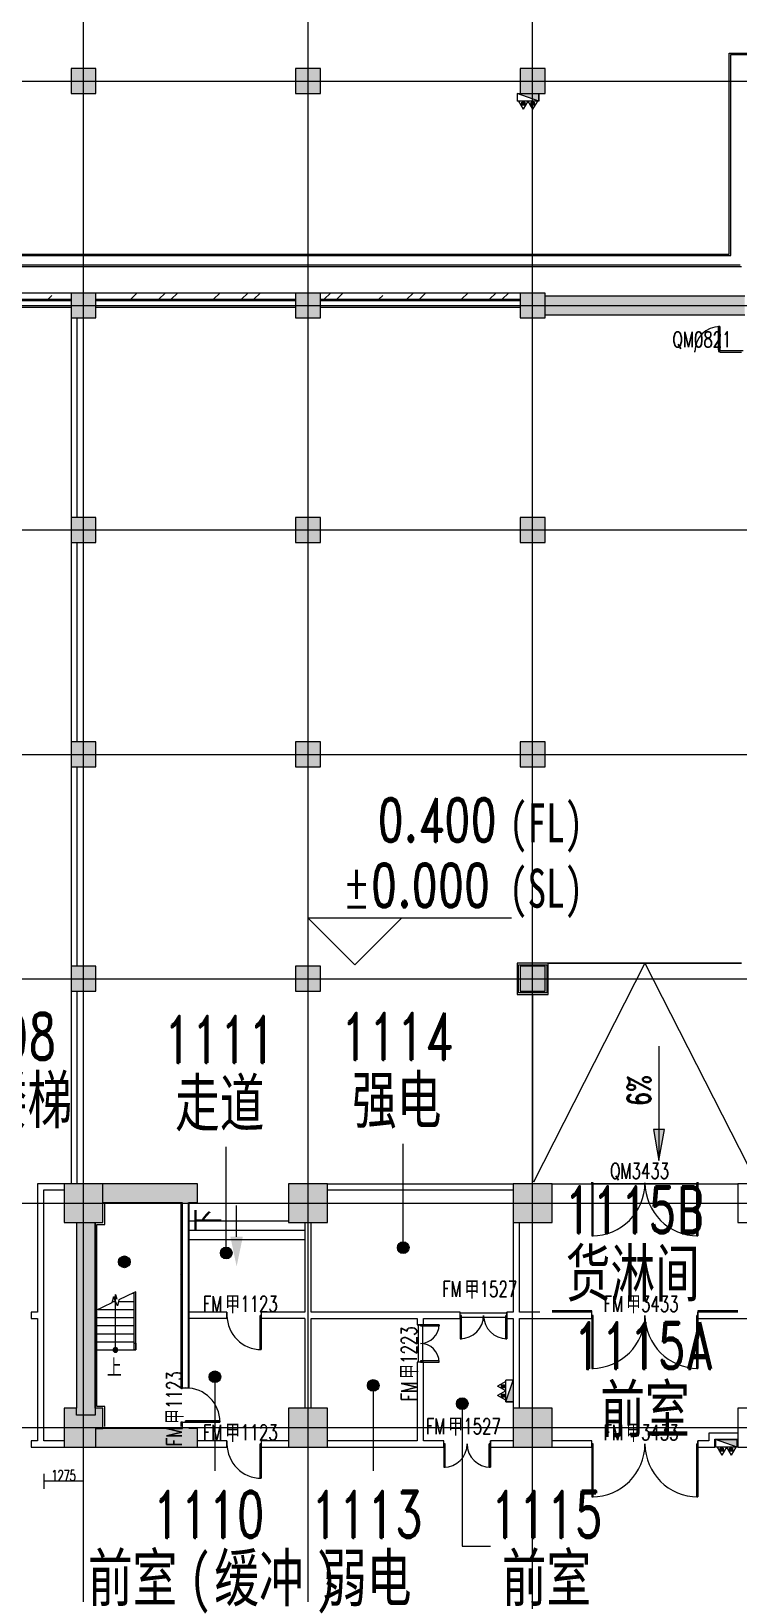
# Model space of a CAD drawing. Header units: millimetres. Extents: x -76632 to 443185, y -33181 to 192400.
# Drawn here: x 178325 to 200975, y 37900 to 88000 of the extents above; entities that cross this region are included whole.
import ezdxf

# ---------------------------------------------------------------- set-up
doc = ezdxf.new("R2010")
doc.units = ezdxf.units.MM
doc.linetypes.add('架空线', pattern=[3.97, 2.38, -1.59])
doc.linetypes.add('轴网线', pattern=[22.04, 18.38, -1.83, 0, -1.83])
doc.layers.get('0').update_dxf_attribs({"color": 8})
doc.layers.get('Defpoints').update_dxf_attribs({"color": 8})
for name, color, linetype, lineweight in [('A-ANNO-DIMS', 8, 'Continuous', 9), ('A-ANNO-NOTE', 8, 'Continuous', 5), ('A-AREA-IDEN', 8, 'Continuous', 9), ('A-DETL-GENF', 8, 'Continuous', 18), ('A-DOOR', 8, 'Continuous', 5), ('A-DOOR-IDEN', 8, 'Continuous', 9), ('A-DOOR-OPNG', 8, 'Continuous', 5), ('A-FLOR-HRAL', 8, 'Continuous', 5), ('A-WALL', 8, 'Continuous', 5), ('A-WALL-PATT', 8, 'Continuous', 9), ('G-ANNO-DIMS', 8, 'Continuous', 9), ('M-EQPM', 8, 'Continuous', 5), ('Q-SPCQ', 8, 'Continuous', 5), ('S-BEAM', 8, 'Continuous', 5), ('S-COLS', 8, 'Continuous', 5), ('S-GRID', 8, 'Continuous', 9), ('S-STRS', 8, 'Continuous', 5), ('S-STRS-MBND', 8, 'Continuous', 5)]:
    doc.layers.add(name, color=color, linetype=linetype, lineweight=lineweight)
doc.styles.add('RomanD', font='romand__.ttf', dxfattribs={"width": 0.7, "height": 1500})
doc.styles.add('RomanD_1', font='romand__.ttf', dxfattribs={"width": 0.7, "height": 500})
doc.styles.add('RomanD_3', font='romand__.ttf', dxfattribs={"width": 0.7, "height": 1400})
doc.styles.add('RomanD_6', font='romand__.ttf', dxfattribs={"width": 0.65, "height": 350})
doc.styles.add('RomanD_9', font='romand__.ttf', dxfattribs={"width": 0.7, "height": 750})
doc.styles.add('仿宋', font='simfang.ttf', dxfattribs={"width": 0.7, "height": 500})
doc.styles.add('仿宋_2', font='simfang.ttf', dxfattribs={"width": 0.7, "height": 1500})
doc.styles.add('仿宋_6', font='simfang.ttf', dxfattribs={"width": 0.7, "height": 1250})
doc.styles.add('宋体_3', font='SimSun.ttf', dxfattribs={"width": 0.7, "height": 750})
doc.styles.add('微软雅黑', font='Microsoft YaHei.ttf', dxfattribs={"width": 0.7, "height": 500})
doc.dimstyles.new('0_5', dxfattribs={"dimscale": 304.8, "dimtxt": 351.251157, "dimasz": 0, "dimexe": 0.82021, "dimexo": 0.0625, "dimgap": 0, "dimtad": 1, "dimdec": 0, "dimzin": 0, "dimdsep": 46, "dimtxsty": 'RomanD_6', "dimblk1": 'NONE', "dimblk2": 'NONE', "dimsah": 1, "dimcen": 0.09, "dimazin": 0, "dimtfac": 1, "dimtdec": 4, "dimtix": 1, "dimtmove": 0, "dimatfit": 3, "dimfxl": 0.82021, "dimfxlon": 1, "dimtvp": 1, "dimtolj": 1, "dimtzin": 0, "dimlwd": 18, "dimlwe": 18, "dimarcsym": 2})
pattern_1 = [(45, (-4e-09, 0), (-1060.66, 1060.66), []), (135, (-4e-09, 0), (-1060.66, -1060.66), [])]

# ---------------------------------------------------------------- blocks, each defined once
blk = doc.blocks.new('X-ST-F3-01-C-001_HLP2_rvt-1-LAY-1F-1_500-A')
at = {"layer": 'S-COLS', "true_color": 0x808080}
for points in [[(180400, 86000), (180400, 86800), (179600, 86800), (179600, 86000), (179800, 86000)], [(187600, 86000), (187600, 86800), (186800, 86800), (186800, 86000)], [(194800, 86000), (194800, 86800), (194000, 86800), (194000, 86000), (194400, 86000)], [(179800, 78800), (180400, 78800), (180400, 79600), (179600, 79600), (179604, 78800), (179799, 78800)], [(187600, 78800), (187600, 79600), (186800, 79600), (186800, 78800)], [(194000, 78800), (194800, 78800), (194800, 79600), (194000, 79595), (194000, 78900)], [(179800, 71600), (180400, 71600), (180400, 72400), (179600, 72400), (179600, 71600), (179793, 71600)], [(187600, 71600), (187600, 72400), (186800, 72400), (186800, 71600)], [(194000, 71600), (194800, 71600), (194800, 72400), (194000, 72400), (194000, 72061)], [(179800, 64400), (180400, 64400), (180400, 65200), (179600, 65200), (179600, 64400), (179787, 64400)], [(187600, 64400), (187600, 65200), (186800, 65200), (186800, 64400)], [(194400, 64400), (194800, 64400), (194800, 65200), (194000, 65200), (194000, 64400)], [(179780, 57200), (180400, 57200), (180400, 58000), (179600, 58000), (179600, 57200), (179737, 57200)], [(187100, 57200), (187600, 57200), (187600, 58000), (186800, 58000), (186800, 57200)], [(194800, 57200), (194800, 58000), (194000, 58000), (194000, 57200), (194400, 57200)], [(179775, 49775), (180625, 49775), (180625, 51025), (179375, 51025), (179375, 49775)], [(186575, 49775), (187825, 49775), (187825, 51025), (186575, 51025), (186575, 49825)], [(195025, 49775), (195025, 51025), (193775, 51025), (193775, 49775)], [(180400, 42575), (180400, 43175), (180625, 43175), (180625, 43825), (180375, 43825), (180375, 43600), (179775, 43600), (179775, 43825), (179375, 43825), (179375, 42575), (180375, 42575)], [(187825, 42575), (187825, 43825), (186575, 43825), (186575, 42575)], [(195025, 42575), (195025, 43825), (193775, 43825), (193775, 42575)]]:
    blk.add_hatch(color=8, dxfattribs=at).paths.add_polyline_path(points, flags=0)
at = {"layer": 'S-COLS', "color": 7, "lineweight": 9}
for p, q in [((180400, 86800), (179600, 86800)), ((179600, 86800), (179600, 86000)), ((180400, 86000), (180400, 86800)), ((187600, 86800), (186800, 86800)), ((186800, 86800), (186800, 86000)), ((187600, 86000), (187600, 86800)), ((194800, 86800), (194000, 86800)), ((194000, 86800), (194000, 86000)), ((194800, 86000), (194800, 86800)), ((179600, 86000), (180400, 86000)), ((186800, 86000), (187600, 86000)), ((194000, 86000), (194800, 86000)), ((180400, 79600), (179600, 79600)), ((179600, 79600), (179600, 78800)), ((180400, 78800), (180400, 79600)), ((187600, 79600), (186800, 79600)), ((186800, 79600), (186800, 78800)), ((187600, 78800), (187600, 79600)), ((194800, 79600), (194000, 79600)), ((194000, 79600), (194000, 78800)), ((194800, 78800), (194800, 79600)), ((179600, 78800), (180400, 78800)), ((186800, 78800), (187600, 78800)), ((194000, 78800), (194800, 78800)), ((180400, 72400), (179600, 72400)), ((179600, 72400), (179600, 71600)), ((180400, 71600), (180400, 72400)), ((187600, 72400), (186800, 72400)), ((186800, 72400), (186800, 71600)), ((187600, 71600), (187600, 72400)), ((194800, 72400), (194000, 72400)), ((194000, 72400), (194000, 71600)), ((194800, 71600), (194800, 72400)), ((179600, 71600), (180400, 71600)), ((186800, 71600), (187600, 71600)), ((194000, 71600), (194800, 71600)), ((180400, 65200), (179600, 65200)), ((179600, 65200), (179600, 64400)), ((180400, 64400), (180400, 65200)), ((187600, 65200), (186800, 65200)), ((186800, 65200), (186800, 64400)), ((187600, 64400), (187600, 65200)), ((194800, 65200), (194000, 65200)), ((194000, 65200), (194000, 64400)), ((194800, 64400), (194800, 65200)), ((179600, 64400), (180400, 64400)), ((186800, 64400), (187600, 64400)), ((194000, 64400), (194800, 64400)), ((180400, 58000), (179600, 58000)), ((179600, 58000), (179600, 57200)), ((180400, 57200), (180400, 58000)), ((187600, 58000), (186800, 58000)), ((186800, 58000), (186800, 57200)), ((187600, 57200), (187600, 58000)), ((194800, 58000), (194000, 58000)), ((194000, 58000), (194000, 57200)), ((194800, 57200), (194800, 58000)), ((179600, 57200), (180400, 57200)), ((186800, 57200), (187600, 57200)), ((194000, 57200), (194800, 57200)), ((180625, 51025), (179375, 51025)), ((179375, 51025), (179375, 49775)), ((180625, 49775), (180625, 51025)), ((187825, 51025), (186575, 51025)), ((186575, 51025), (186575, 49775)), ((187825, 49775), (187825, 51025)), ((195025, 51025), (193775, 51025)), ((193775, 51025), (193775, 49775)), ((195025, 49775), (195025, 51025)), ((201600, 51025), (200975, 51025)), ((200975, 51025), (200975, 49775)), ((179375, 49775), (180625, 49775)), ((186575, 49775), (187825, 49775)), ((193775, 49775), (195025, 49775)), ((200975, 49775), (202225, 49775)), ((179775, 43825), (179375, 43825)), ((179375, 43825), (179375, 42575)), ((179775, 43600), (179775, 43825)), ((180375, 43600), (179775, 43600)), ((180625, 43825), (180375, 43825)), ((180375, 43825), (180375, 43600)), ((180625, 43175), (180625, 43825)), ((187825, 43825), (186575, 43825)), ((186575, 43825), (186575, 42575)), ((187825, 42575), (187825, 43825)), ((195025, 43825), (193775, 43825)), ((193775, 43825), (193775, 42575)), ((195025, 42575), (195025, 43825)), ((202225, 43825), (200975, 43825)), ((200975, 43825), (200975, 42575)), ((180400, 42575), (180400, 43175)), ((180400, 43175), (180625, 43175)), ((179375, 42575), (180400, 42575)), ((186575, 42575), (187825, 42575)), ((193775, 42575), (195025, 42575)), ((200975, 42575), (202225, 42575))]:
    blk.add_line(p, q, dxfattribs=at)
blk = doc.blocks.new('顶部扶栏类型 - 顶部扶栏_内部_-1134615-LAY-1F-1_500-A')
at = {"layer": 'A-FLOR-HRAL', "lineweight": 15}
for p, q in [((181625, 45910), (181675, 45910)), ((181625, 45690), (181625, 45910)), ((181675, 45690), (181625, 45690)), ((181675, 45910), (181675, 45690))]:
    blk.add_line(p, q, dxfattribs=at)
blk = doc.blocks.new('顶部扶栏类型 - 顶部扶栏_内部_-V19-LAY-1F-1_500-A')
at = {"layer": 'A-FLOR-HRAL', "lineweight": 15}
for p, q in [((181675, 47553), (181625, 47530)), ((181625, 45690), (181625, 47530)), ((181675, 45690), (181675, 47553)), ((181625, 45690), (181675, 45690))]:
    blk.add_line(p, q, dxfattribs=at)
blk = doc.blocks.new('上楼梯路径-C - 顺砌剖面-1860970-LAY-1F-1_500-A')
at = {"layer": 'A-DETL-GENF', "true_color": 0x808080}
blk.add_hatch(color=8, dxfattribs=at).paths.add_polyline_path([(19, -72), (53, -53), (72, -19), (72, 10), (65, 38), (53, 53), (19, 72), (-19, 72), (-38, 65), (-65, 38), (-75, 0), (-65, -38), (-53, -53), (-19, -72), (0, -72)], flags=0)
at = {"layer": 'A-DETL-GENF'}
for p, q in [((0, 1780), (-39, 1635)), ((0, 75), (0, 1780)), ((0, 1780), (39, 1635)), ((0, 0), (0, 75))]:
    blk.add_line(p, q, dxfattribs=at)
for start, end in [(90, 270), (270, 90)]:
    blk.add_arc((0, 0), 75, start, end, dxfattribs=at)
blk = doc.blocks.new('AR-F3-00-STA-001_HLP2_rvt-1-LAY-1F-1_500-A')
at = {"layer": 'S-STRS', "linetype": '架空线', "lineweight": 15}
for p, q in [((180925, 47250), (181025, 47250)), ((181125, 47250), (181625, 47250)), ((181583, 47510), (181625, 47510)), ((180431, 46730), (181625, 46730)), ((180467, 46990), (181625, 46990)), ((180431, 46470), (181625, 46470)), ((180431, 46210), (181625, 46210)), ((180431, 45950), (181625, 45950)), ((180431, 45690), (180950, 45690)), ((180960, 45690), (181100, 45690)), ((181100, 45690), (181625, 45690))]:
    blk.add_line(p, q, dxfattribs=at)
at = {"layer": 'S-STRS', "lineweight": 15}
for p, q in [((180925, 47250), (181025, 47250)), ((181125, 47250), (181625, 47250)), ((181583, 47510), (181625, 47510)), ((180431, 46730), (181625, 46730)), ((180467, 46990), (181625, 46990)), ((180431, 46470), (181625, 46470)), ((180431, 46210), (181625, 46210)), ((180431, 45950), (181625, 45950)), ((180431, 45690), (180950, 45690)), ((180960, 45690), (181100, 45690)), ((181100, 45690), (181625, 45690))]:
    blk.add_line(p, q, dxfattribs=at)
at = {"layer": 'S-STRS-MBND', "lineweight": 15}
for p, q in [((180912, 47197), (180375, 46947)), ((180959, 47392), (180912, 47197)), ((181091, 47108), (180959, 47392)), ((181138, 47303), (181091, 47108)), ((181625, 47530), (181138, 47303))]:
    blk.add_line(p, q, dxfattribs=at)
at = {"lineweight": 15}
blk.add_blockref('上楼梯路径-C - 顺砌剖面-1860970-LAY-1F-1_500-A', (181025, 45690), dxfattribs=at)
at = {"color": 2, "lineweight": 15, "true_color": 0xffff00}
for name in ['顶部扶栏类型 - 顶部扶栏_内部_-V19-LAY-1F-1_500-A', '顶部扶栏类型 - 顶部扶栏_内部_-1134615-LAY-1F-1_500-A']:
    blk.add_blockref(name, (0, 0), dxfattribs=at)
at = {"layer": 'A-ANNO-NOTE', "color": 7, "lineweight": 15, "insert": (180748, 45386), "char_height": 500, "width": 673.42, "attachment_point": 1, "style": '仿宋'}
blk.add_mtext('\\f仿宋|b0|i0|c134|p49|;\\W.7;上', dxfattribs=at)
blk = doc.blocks.new('单扇平开防火门_带观察窗 - FM甲1123-4703329-LAY-1F-1_500-A')
at = {"layer": 'A-DOOR'}
for p, q in [((510, -1100), (510, 0)), ((550, 0), (510, 0)), ((510, 0), (510, -700)), ((550, -700), (550, 0)), ((510, 0), (550, 0)), ((550, 0), (550, -1100)), ((510, -700), (510, -900)), ((510, -900), (510, -1100)), ((550, -900), (550, -700)), ((550, -1100), (550, -900)), ((550, -1100), (510, -1100)), ((510, -1100), (550, -1100))]:
    blk.add_line(p, q, dxfattribs=at)
blk.add_arc((550, 0), 1100, 180, 270, dxfattribs=at)
at = {"layer": 'A-DOOR-OPNG'}
for p, q in [((-550, 100), (-550, -100)), ((550, 99), (550, -100))]:
    blk.add_line(p, q, dxfattribs=at)
blk = doc.blocks.new('单扇平开防火门_带观察窗 - FM甲1123-4703327-LAY-1F-1_500-A')
at = {"layer": 'A-DOOR'}
for p, q in [((550, 1100), (510, 1100)), ((510, 1100), (510, 0)), ((510, 1100), (550, 1100)), ((510, 900), (510, 1100)), ((550, 0), (550, 1100)), ((550, 1100), (550, 900)), ((510, 700), (510, 900)), ((510, 0), (510, 700)), ((550, 900), (550, 700)), ((550, 700), (550, 0)), ((510, 0), (550, 0)), ((550, 0), (510, 0))]:
    blk.add_line(p, q, dxfattribs=at)
blk.add_arc((550, 0), 1100, 90, 180, dxfattribs=at)
at = {"layer": 'A-DOOR-OPNG'}
for p, q in [((-550, -100), (-550, 100)), ((550, -99), (550, 100))]:
    blk.add_line(p, q, dxfattribs=at)
blk = doc.blocks.new('双扇平开防火门_带观察窗 - FM甲1527-4643437-LAY-1F-1_500-A')
at = {"layer": 'A-DOOR'}
for p, q in [((-750, 0), (-750, 750)), ((-750, 750), (-710, 750)), ((-750, 750), (-750, 550)), ((-710, 750), (-750, 750)), ((-750, 550), (-750, 350)), ((-710, 750), (-710, 0)), ((-710, 550), (-710, 750)), ((-710, 350), (-710, 550)), ((750, 750), (710, 750)), ((710, 750), (710, 0)), ((750, 750), (710, 750)), ((710, 750), (710, 550)), ((710, 550), (710, 350)), ((750, 0), (750, 750)), ((750, 550), (750, 750)), ((750, 350), (750, 550)), ((-750, 350), (-750, 0)), ((-710, 0), (-750, 0)), ((-750, 0), (-710, 0)), ((-710, 0), (-710, 350)), ((710, 350), (710, 0)), ((710, 0), (750, 0)), ((710, 0), (750, 0)), ((750, 0), (750, 350))]:
    blk.add_line(p, q, dxfattribs=at)
for centre, start, end in [((-750, 0), 0, 90), ((750, 0), 90, 180)]:
    blk.add_arc(centre, 750, start, end, dxfattribs=at)
at = {"layer": 'A-DOOR-OPNG'}
for p, q in [((-750, 100), (-750, -100)), ((-750, 70), (750, 70)), ((750, 100), (750, -100)), ((-750, -70), (750, -70))]:
    blk.add_line(p, q, dxfattribs=at)
blk = doc.blocks.new('双扇平开防火门_带观察窗 - FM甲1223-4642656-LAY-1F-1_500-A')
at = {"layer": 'A-DOOR'}
for p, q in [((-600, 0), (-600, 600)), ((-600, 600), (-560, 600)), ((-600, 600), (-600, 400)), ((-560, 600), (-600, 600)), ((-560, 600), (-560, 0)), ((-560, 400), (-560, 600)), ((600, 600), (560, 600)), ((560, 600), (560, 0)), ((600, 600), (560, 600)), ((560, 600), (560, 400)), ((600, 0), (600, 600)), ((600, 400), (600, 600)), ((-600, 400), (-600, 200)), ((-600, 200), (-600, 0)), ((-560, 0), (-600, 0)), ((-600, 0), (-560, 0)), ((-560, 200), (-560, 400)), ((-560, 0), (-560, 200)), ((560, 400), (560, 200)), ((560, 200), (560, 0)), ((560, 0), (600, 0)), ((560, 0), (600, 0)), ((600, 200), (600, 400)), ((600, 0), (600, 200))]:
    blk.add_line(p, q, dxfattribs=at)
for centre, start, end in [((-600, 0), 0, 90), ((600, 0), 90, 180)]:
    blk.add_arc(centre, 600, start, end, dxfattribs=at)
at = {"layer": 'A-DOOR-OPNG'}
for p, q in [((-600, 100), (-600, -100)), ((-600, 70), (600, 70)), ((600, 100), (600, -100)), ((-600, -70), (600, -70))]:
    blk.add_line(p, q, dxfattribs=at)
blk = doc.blocks.new('双扇平开防火门_带观察窗 - FM甲3433-4643147-LAY-1F-1_500-A')
at = {"layer": 'A-DOOR'}
for p, q in [((-1700, 0), (-1700, 1700)), ((-1700, 1700), (-1660, 1700)), ((-1700, 1700), (-1700, 1500)), ((-1660, 1700), (-1700, 1700)), ((-1660, 1700), (-1660, 0)), ((-1660, 1500), (-1660, 1700)), ((1700, 1700), (1660, 1700)), ((1660, 1700), (1660, 0)), ((1700, 1700), (1660, 1700)), ((1660, 1700), (1660, 1500)), ((1700, 0), (1700, 1700)), ((1700, 1500), (1700, 1700)), ((-1700, 1500), (-1700, 1300)), ((-1700, 1300), (-1700, 0)), ((-1660, 1300), (-1660, 1500)), ((-1660, 0), (-1660, 1300)), ((1660, 1500), (1660, 1300)), ((1660, 1300), (1660, 0)), ((1700, 1300), (1700, 1500)), ((1700, 0), (1700, 1300)), ((-1660, 0), (-1700, 0)), ((-1700, 0), (-1660, 0)), ((1660, 0), (1700, 0)), ((1660, 0), (1700, 0))]:
    blk.add_line(p, q, dxfattribs=at)
for centre, start, end in [((-1700, 0), 0, 90), ((1700, 0), 90, 180)]:
    blk.add_arc(centre, 1700, start, end, dxfattribs=at)
at = {"layer": 'A-DOOR-OPNG'}
for p, q in [((-1700, 100), (-1700, -100)), ((1700, 100), (1700, -100))]:
    blk.add_line(p, q, dxfattribs=at)
blk = doc.blocks.new('室内坡道 - 坡道-房间内坡道-4548370-LAY-1F-1_500-A')
at = {"layer": 'Q-SPCQ'}
for p, q in [((-3600, 7025), (-3600, 1000)), ((-3600, 1000), (-3600, 7025)), ((0, 0), (-3575, 7025)), ((1660, 7075), (-1661, 7075)), ((-1661, 7075), (1660, 7075)), ((0, 0), (3575, 7025)), ((3600, 1000), (3600, 7025)), ((3600, 7025), (3600, 1000)), ((-3600, 950), (-3600, 900)), ((-3600, 900), (-3600, 950)), ((3600, 900), (3600, 950)), ((3600, 950), (3600, 900)), ((-3600, 100), (-3600, 50)), ((-3600, 50), (-3600, 100)), ((3100, 0), (-3100, 0)), ((3600, 50), (3600, 100)), ((3600, 100), (3600, 50)), ((-3100, 0), (3100, 0))]:
    blk.add_line(p, q, dxfattribs=at)
blk = doc.blocks.new('双扇平开防火门_带观察窗 - QM3433-4644801-LAY-1F-1_500-A')
at = {"layer": 'A-DOOR'}
for p, q in [((-1700, 0), (-1700, 1700)), ((-1700, 1700), (-1660, 1700)), ((-1700, 1700), (-1700, 1500)), ((-1660, 1700), (-1700, 1700)), ((-1660, 1700), (-1660, 0)), ((-1660, 1500), (-1660, 1700)), ((1700, 1700), (1660, 1700)), ((1660, 1700), (1660, 0)), ((1700, 1700), (1660, 1700)), ((1660, 1700), (1660, 1500)), ((1700, 0), (1700, 1700)), ((1700, 1500), (1700, 1700)), ((-1700, 1500), (-1700, 1300)), ((-1700, 1300), (-1700, 0)), ((-1660, 1300), (-1660, 1500)), ((-1660, 0), (-1660, 1300)), ((1660, 1500), (1660, 1300)), ((1660, 1300), (1660, 0)), ((1700, 1300), (1700, 1500)), ((1700, 0), (1700, 1300)), ((-1660, 0), (-1700, 0)), ((-1700, 0), (-1660, 0)), ((1660, 0), (1700, 0)), ((1660, 0), (1700, 0))]:
    blk.add_line(p, q, dxfattribs=at)
for centre, start, end in [((-1700, 0), 0, 90), ((1700, 0), 90, 180)]:
    blk.add_arc(centre, 1700, start, end, dxfattribs=at)
at = {"layer": 'A-DOOR-OPNG'}
for p, q in [((-1700, 25), (-1700, -25)), ((1700, 25), (1700, -25))]:
    blk.add_line(p, q, dxfattribs=at)
blk = doc.blocks.new('单扇平开防火门_带观察窗 - QM0821-4703572-LAY-1F-1_500-A')
at = {"layer": 'A-DOOR'}
for p, q in [((400, 800), (360, 800)), ((360, 800), (360, 0)), ((360, 800), (400, 800)), ((360, 600), (360, 800)), ((360, 400), (360, 600)), ((400, 0), (400, 800)), ((400, 800), (400, 600)), ((400, 600), (400, 400)), ((360, 50), (360, 400)), ((360, 0), (400, 0)), ((400, 400), (400, 50))]:
    blk.add_line(p, q, dxfattribs=at)
blk.add_arc((400, 0), 800, 90, 180, dxfattribs=at)
at = {"layer": 'A-DOOR-OPNG'}
for p, q in [((-400, -25), (-400, 25)), ((400, -24), (400, 25))]:
    blk.add_line(p, q, dxfattribs=at)
blk = doc.blocks.new('室内消火栓箱_带灭火器__左右式_ - SG24D65-P-V96-LAY-1F-1_500-A')
at = {"layer": 'A-DETL-GENF', "lineweight": 5}
blk.add_hatch(color=256, dxfattribs=at).paths.add_polyline_path([(-350, 240), (-350, 0), (350, 0), (65, 98)], flags=0)
h = blk.add_hatch(color=256, dxfattribs=at)
h.paths.add_polyline_path([(-195, 370), (-195, 280), (-105, 280), (-105, 370)], flags=0)
h.paths.add_polyline_path([(105, 370), (105, 280), (195, 280), (195, 370)], flags=0)
for p, q in [((-350, 240), (350, 240)), ((-350, 240), (350, 0)), ((-350, 240), (-350, 0)), ((-350, 240), (350, 0)), ((-350, 0), (-350, 240)), ((-300, 240), (-150, 500)), ((-195, 370), (-105, 370)), ((-195, 280), (-195, 370)), ((-105, 280), (-195, 280)), ((0, 240), (-150, 500)), ((-105, 370), (-105, 280)), ((0, 240), (150, 500)), ((105, 280), (105, 370)), ((105, 370), (195, 370)), ((195, 280), (105, 280)), ((300, 240), (150, 500)), ((195, 370), (195, 280)), ((350, 0), (250, 0)), ((350, 0), (250, 0))]:
    blk.add_line(p, q, dxfattribs=at)
at = {"layer": 'M-EQPM'}
blk.add_line((350, 0), (350, 240), dxfattribs=at)
blk = doc.blocks.new('室内消火栓箱_带灭火器__左右式_ - SG24D65-P-4299218-LAY-1F-1_500-A')
at = {"layer": 'A-DETL-GENF', "lineweight": 5}
blk.add_hatch(color=256, dxfattribs=at).paths.add_polyline_path([(-350, 240), (-350, 0), (350, 0), (-283, 217)], flags=0)
h = blk.add_hatch(color=256, dxfattribs=at)
h.paths.add_polyline_path([(-195, 370), (-195, 280), (-105, 280), (-105, 370), (-130, 370)], flags=0)
h.paths.add_polyline_path([(150, 370), (105, 370), (105, 280), (195, 280), (195, 370)], flags=0)
for p, q in [((-350, 240), (350, 240)), ((-350, 240), (350, 0)), ((-350, 240), (-350, 0)), ((-350, 240), (350, 0)), ((-350, 0), (-350, 240)), ((-300, 240), (-150, 500)), ((-195, 370), (-105, 370)), ((-195, 280), (-195, 370)), ((-105, 280), (-195, 280)), ((0, 240), (-150, 500)), ((-105, 370), (-105, 280)), ((0, 240), (150, 500)), ((105, 280), (105, 370)), ((105, 370), (195, 370)), ((195, 280), (105, 280)), ((300, 240), (150, 500)), ((195, 370), (195, 280)), ((350, 0), (-350, 0)), ((350, 0), (-350, 0))]:
    blk.add_line(p, q, dxfattribs=at)
at = {"layer": 'M-EQPM'}
blk.add_line((350, 0), (350, 240), dxfattribs=at)
blk = doc.blocks.new('双扇平开防火门_带观察窗 - FM甲1527-4643187-LAY-1F-1_500-A')
at = {"layer": 'A-DOOR'}
for p, q in [((-750, 0), (-750, 750)), ((-750, 750), (-710, 750)), ((-750, 750), (-750, 550)), ((-710, 750), (-750, 750)), ((-750, 550), (-750, 350)), ((-710, 750), (-710, 0)), ((-710, 550), (-710, 750)), ((-710, 350), (-710, 550)), ((750, 750), (710, 750)), ((710, 750), (710, 0)), ((750, 750), (710, 750)), ((710, 750), (710, 550)), ((710, 550), (710, 350)), ((750, 0), (750, 750)), ((750, 550), (750, 750)), ((750, 350), (750, 550)), ((-750, 350), (-750, 0)), ((-710, 0), (-750, 0)), ((-750, 0), (-710, 0)), ((-710, 0), (-710, 350)), ((710, 350), (710, 0)), ((710, 0), (750, 0)), ((710, 0), (750, 0)), ((750, 0), (750, 350))]:
    blk.add_line(p, q, dxfattribs=at)
for centre, start, end in [((-750, 0), 0, 90), ((750, 0), 90, 180)]:
    blk.add_arc(centre, 750, start, end, dxfattribs=at)
at = {"layer": 'A-DOOR-OPNG'}
for p, q in [((-750, 100), (-750, -100)), ((750, 100), (750, -100))]:
    blk.add_line(p, q, dxfattribs=at)
blk = doc.blocks.new('楼梯 1 - 楼梯 1-4550263-LAY-1F-1_500-A')
at = {"layer": 'S-STRS'}
for p, q in [((183375, 49825), (183375, 50425)), ((183375, 49525), (183375, 49825)), ((186575, 49825), (183375, 49825)), ((183375, 49225), (183375, 49525)), ((187100, 49525), (183375, 49525)), ((187100, 49225), (183375, 49225))]:
    blk.add_line(p, q, dxfattribs=at)
blk = doc.blocks.new('高程点-说明仿宋-2 - 高程点-说明仿宋-2-1141479-LAY-1F-1_500-A')
at = {"layer": 'A-ANNO-NOTE', "lineweight": 18}
for p, q in [((10.06, 2.99), (-2.99, 2.99)), ((0, 0), (-2.99, 2.99)), ((0, 0), (2.99, 2.99))]:
    blk.add_line(p, q, dxfattribs=at)
blk = doc.blocks.new('*D1463')
at = {"layer": 'A-ANNO-DIMS', "color": 0, "lineweight": 18, "transparency": 16777216}
for p, q in [((178725, 41718), (178725, 41237)), ((180000, 41256), (180000, 41737)), ((178725, 41487), (180000, 41487))]:
    blk.add_line(p, q, dxfattribs=at)
at = {"layer": 'Defpoints', "color": 0, "transparency": 16777216}
for p in [(178725, 41737), (180000, 41487), (180000, 41237)]:
    blk.add_point(p, dxfattribs=at)
at = {"layer": 'A-ANNO-DIMS', "color": 0, "lineweight": 18, "transparency": 16777216, "insert": (179363, 41662), "char_height": 350, "width": 972.7, "attachment_point": 5, "style": 'RomanD_6'}
blk.add_mtext('\\A1;1275', dxfattribs=at)
blk = doc.blocks.new('_None')
blk = doc.blocks.new('坡度_1_5mm - 实心箭头-4550298-LAY-1F-1_500-A')
at = {"layer": 'A-ANNO-NOTE', "lineweight": 9}
blk.add_hatch(color=256, dxfattribs=at).paths.add_polyline_path([(-1, -0.4), (-2.91, 0), (-1, 0.4)], flags=0)
at = {"layer": 'A-ANNO-NOTE', "lineweight": 18}
blk.add_line((-1, 0), (1, 0), dxfattribs=at)
blk = doc.blocks.new('*D1431')
at = {"layer": 'A-ANNO-DIMS', "color": 0, "lineweight": 18, "transparency": 16777216}
for p, q in [((19261, 131300), (19742, 131300)), ((19492, 130200), (19492, 131300)), ((19261, 130200), (19742, 130200)), ((259200, 4470), (259200, 4951)), ((259200, 4701), (264000, 4701)), ((264000, 4470), (264000, 4951))]:
    blk.add_line(p, q, dxfattribs=at)
at = {"layer": 'Defpoints', "color": 0, "transparency": 16777216}
for p in [(19242, 131300), (19492, 131300), (19242, 130200), (264000, 4701), (259200, 4451), (264000, 4451)]:
    blk.add_point(p, dxfattribs=at)
at = {"layer": 'A-ANNO-DIMS', "color": 0, "lineweight": 18, "transparency": 16777216, "insert": (19317, 130750), "char_height": 350, "width": 972.7, "attachment_point": 5, "rotation": 90, "style": 'RomanD_6'}
blk.add_mtext('\\A1;1100', dxfattribs=at)
at = {"layer": 'A-ANNO-DIMS', "color": 0, "lineweight": 18, "transparency": 16777216, "insert": (261600, 4876), "char_height": 350, "width": 972.7, "attachment_point": 5, "style": 'RomanD_6'}
blk.add_mtext('\\A1;4800', dxfattribs=at)
blk = doc.blocks.new('*D1432')
at = {"layer": 'A-ANNO-DIMS', "color": 0, "lineweight": 18, "transparency": 16777216}
for p, q in [((19261, 133750), (19742, 133750)), ((19492, 131300), (19492, 133750)), ((19261, 131300), (19742, 131300)), ((260638, 2650), (261119, 2650)), ((260869, 1700), (260869, 2650)), ((261100, 1700), (260619, 1700))]:
    blk.add_line(p, q, dxfattribs=at)
at = {"layer": 'Defpoints', "color": 0, "transparency": 16777216}
for p in [(19242, 133750), (19492, 133750), (19242, 131300), (260619, 2650), (260869, 2650), (261119, 1700)]:
    blk.add_point(p, dxfattribs=at)
at = {"layer": 'A-ANNO-DIMS', "color": 0, "lineweight": 18, "transparency": 16777216, "char_height": 350, "attachment_point": 5, "rotation": 90, "style": 'RomanD_6'}
for s, insert, width in [('\\A1;2450', (19317, 132525), 972.7), ('\\A1;950', (260694, 2175), 729.52)]:
    blk.add_mtext(s, dxfattribs=dict(at, insert=insert, width=width))

msp = doc.modelspace()

# ---------------------------------------------------------------- hatches: boundary and pattern name
at = {"layer": 'A-AREA-IDEN', "lineweight": 18, "transparency": 33554687}
h = msp.add_hatch(color=256, dxfattribs=at)
edge = h.paths.add_edge_path(flags=0)
edge.add_arc((190249.2, 48973), 187.5, 0, 360)
h = msp.add_hatch(color=256, dxfattribs=at)
edge = h.paths.add_edge_path(flags=0)
edge.add_arc((181310.5, 48517.9), 187.5, 0, 360)
h = msp.add_hatch(color=256, dxfattribs=at)
edge = h.paths.add_edge_path(flags=0)
edge.add_arc((184575.6, 48801.5), 187.5, 0, 360)
h = msp.add_hatch(color=256, dxfattribs=at)
edge = h.paths.add_edge_path(flags=0)
edge.add_arc((184211.6, 44828.9), 187.5, 0, 360)
h = msp.add_hatch(color=256, dxfattribs=at)
edge = h.paths.add_edge_path(flags=0)
edge.add_arc((189288.5, 44552.4), 187.5, 0, 360)
h = msp.add_hatch(color=256, dxfattribs=at)
edge = h.paths.add_edge_path(flags=0)
edge.add_arc((192141.2, 43968), 187.5, 0, 360)
at = {"layer": 'A-WALL-PATT', "lineweight": 5, "transparency": 33554687}
h = msp.add_hatch(dxfattribs=at)
h.set_pattern_fill('FP_10', color=256, style=0, pattern_type=2)
h.set_pattern_definition([(45, (-4e-09, 0), (-1325.825, 1325.825), []), (45, (-4e-09, 400), (-1325.825, 1325.825), []), (45, (-4e-09, 1300), (-1325.825, 1325.825), [1875, -625])])
h.paths.add_polyline_path([(158800, 79400), (165200, 79400), (165200, 79600), (158800, 79599)], flags=0)
h.paths.add_polyline_path([(166000, 79400), (172400, 79400), (172400, 79600), (166000, 79600), (166000, 79530.1)], flags=0)
h.paths.add_polyline_path([(173200, 79400), (179600, 79400), (179600, 79600), (173200, 79600), (173200, 79461.2)], flags=0)
h.paths.add_polyline_path([(180400, 79400), (186800, 79400), (186800, 79600), (180400, 79600), (180400, 79404.1)], flags=0)
h.paths.add_polyline_path([(194000, 79400), (194000, 79600), (187600, 79600), (187600, 79400), (191565.1, 79400)], flags=0)
for points in [[(197242, 78900), (201200, 78900), (201200, 79500), (194800, 79500), (194800, 78900)], [(183375, 50425), (183650, 50425), (183650, 51025), (180625, 51025), (180625, 50425), (183175, 50425)], [(180339.8, 43600), (180375, 43600), (180375, 49775), (179775, 49775), (179775, 43600), (180211.3, 43600)], [(183650, 42575), (183650, 43175), (180400, 43175), (180400, 42575)]]:
    msp.add_hatch(color=256, dxfattribs=at).paths.add_polyline_path(points, flags=0)
h = msp.add_hatch(dxfattribs=at)
h.set_pattern_fill('FP_11', color=256, style=0, pattern_type=2)
h.set_pattern_definition(pattern_1)
h.paths.add_polyline_path([(183119, 43175), (183175, 43175), (183175, 43375), (183119, 43375), (183119, 43231)], flags=0)
h.paths.add_polyline_path([(183175, 44475), (183175, 50369), (183119, 50369), (183119, 44475)], flags=0)
h = msp.add_hatch(dxfattribs=at)
h.set_pattern_fill('FP_11', color=256, style=0, pattern_type=2)
h.set_pattern_definition(pattern_1)
h.paths.add_polyline_path([(180375, 43825), (180431, 43825), (180431, 49775), (180375, 49775), (180375, 44007.6)], flags=0)
at = {"layer": 'G-ANNO-DIMS', "transparency": 33554687}
msp.add_hatch(color=256, dxfattribs=at).paths.add_polyline_path([(198450, 51764.8), (198626.3, 52764.8), (198273.6, 52764.8)], flags=0)

# ---------------------------------------------------------------- linework, layer by layer
at = {"transparency": 33554687}
msp.add_line((183375, 44475), (183375, 50425), dxfattribs=at)
at = {"layer": 'A-AREA-IDEN', "lineweight": 18, "transparency": 33554687}
for p, q in [((184575.6, 48801.5), (184574.5, 52206)), ((190249.2, 48973), (190249.2, 52306)), ((184211.6, 44828.9), (184205.9, 41815.7)), ((189288.5, 44552.4), (189288.5, 41815.7)), ((192141.2, 43968), (192141.2, 39392.3)), ((192141.2, 39392.3), (193048.6, 39392.3))]:
    msp.add_line(p, q, dxfattribs=at)
for centre in [(190249.2, 48973), (181310.5, 48517.9), (184575.6, 48801.5), (184211.6, 44828.9), (189288.5, 44552.4), (192141.2, 43968)]:
    msp.add_circle(centre, 187.5, dxfattribs=at)
at = {"layer": 'A-WALL', "lineweight": 9, "transparency": 33554687}
for p, q in [((179600, 79600), (173200, 79600)), ((173200, 79400), (179600, 79400)), ((179600, 79350), (173200, 79350)), ((186800, 79600), (180400, 79600)), ((180400, 79400), (186800, 79400)), ((186800, 79350), (180400, 79350)), ((194000, 79600), (187600, 79600)), ((187600, 79400), (194000, 79400)), ((194000, 79350), (187600, 79350)), ((201200, 79500), (194800, 79500)), ((173200, 79150), (179600, 79150)), ((179600, 78800), (179600, 72400)), ((179800, 72400), (179800, 78800)), ((180400, 79150), (186800, 79150)), ((187600, 79150), (194000, 79150)), ((194800, 78900), (201200, 78900)), ((179600, 71600), (179600, 65200)), ((179800, 65200), (179800, 71600)), ((179600, 64400), (179600, 58000)), ((179800, 58000), (179800, 64400)), ((179600, 57200), (179600, 51025)), ((179800, 51025), (179800, 57200)), ((178525, 51025), (178525, 46900)), ((179375, 51025), (178525, 51025)), ((178725, 42775), (178725, 50825)), ((178725, 50825), (179375, 50825)), ((183650, 51025), (180625, 51025)), ((183650, 50425), (183650, 51025)), ((187825, 51025), (193775, 51025)), ((187825, 50825), (193775, 50825)), ((180625, 50425), (183175, 50425)), ((183175, 44475), (183175, 50369)), ((183375, 50425), (183650, 50425)), ((179775, 49775), (179775, 43825)), ((180375, 43825), (180375, 49775)), ((187100, 49775), (187100, 46900)), ((187300, 46900), (187300, 49775)), ((193775, 49775), (193775, 46900)), ((193975, 46900), (193975, 49775)), ((178525, 46900), (178325, 46900)), ((178325, 46900), (178325, 46700)), ((178325, 46700), (178525, 46700)), ((178525, 46700), (178525, 42775)), ((184600, 46900), (183375, 46900)), ((184600, 46700), (183375, 46700)), ((184600, 46700), (184600, 46900)), ((187100, 46900), (185700, 46900)), ((185700, 46900), (185700, 46700)), ((187100, 46700), (185700, 46700)), ((187100, 46700), (187100, 43825)), ((192075, 46900), (187300, 46900)), ((187300, 43825), (187300, 46700)), ((187300, 46700), (190700, 46700)), ((190700, 46700), (190700, 46500)), ((190900, 46500), (190900, 46700)), ((190900, 46700), (192075, 46700)), ((192075, 46700), (192075, 46900)), ((193775, 46900), (193575, 46900)), ((193575, 46900), (193575, 46700)), ((193575, 46700), (193775, 46700)), ((193775, 46700), (193775, 44725)), ((194625, 46900), (193975, 46900)), ((193975, 43825), (193975, 46700)), ((193975, 46700), (196300, 46700)), ((196300, 46900), (195025, 46900)), ((196300, 46700), (196300, 46900)), ((199700, 46900), (199700, 46700)), ((200975, 46900), (199700, 46900)), ((199700, 46700), (201500, 46700)), ((190700, 46500), (190900, 46500)), ((190900, 45300), (190700, 45300)), ((190700, 45300), (190700, 42775)), ((190900, 42775), (190900, 45300)), ((193775, 44025), (193775, 43825)), ((183175, 43175), (180625, 43175)), ((183175, 43175), (183175, 43375)), ((183650, 43175), (183375, 43175)), ((183650, 42575), (183650, 43175)), ((178525, 42775), (178325, 42775)), ((178325, 42775), (178325, 42575)), ((179375, 42775), (178725, 42775)), ((184600, 42775), (183650, 42775)), ((184600, 42575), (184600, 42775)), ((185700, 42775), (185700, 42575)), ((186575, 42775), (185700, 42775)), ((190700, 42775), (187825, 42775)), ((191550, 42775), (190900, 42775)), ((191550, 42575), (191550, 42775)), ((193775, 42775), (193050, 42775)), ((193050, 42775), (193050, 42575)), ((196300, 42775), (195025, 42775)), ((196300, 42575), (196300, 42775)), ((200045, 42775), (199700, 42775)), ((199700, 42775), (199700, 42575)), ((200975, 43025), (200045, 43025)), ((200045, 43025), (200045, 42775)), ((200245, 42825), (200975, 42825)), ((200245, 42775), (200245, 42825)), ((200245, 42575), (200245, 42775)), ((178325, 42575), (179375, 42575)), ((180400, 42575), (184600, 42575)), ((185700, 42575), (186575, 42575)), ((187825, 42575), (191550, 42575)), ((193050, 42575), (193775, 42575)), ((195025, 42575), (196300, 42575)), ((199700, 42575), (200245, 42575))]:
    msp.add_line(p, q, dxfattribs=at)
at = {"layer": 'A-WALL', "transparency": 33554687}
for p, q in [((201150, 77750), (200400, 77750)), ((200400, 77700), (201100, 77700)), ((194900, 58100), (193900, 58100)), ((193900, 58100), (193900, 57100)), ((193950, 58050), (194850, 58050)), ((193950, 57150), (193950, 58050)), ((194850, 58050), (194850, 57150)), ((194900, 57100), (194900, 58100)), ((194850, 57150), (193950, 57150)), ((193900, 57100), (194900, 57100)), ((195025, 51025), (196300, 51025)), ((196300, 51025), (196300, 51075)), ((199700, 51075), (199700, 51025)), ((199700, 51025), (200975, 51025)), ((180681, 49719), (180681, 50369)), ((183119, 50369), (183119, 44475)), ((180375, 49775), (180375, 43825)), ((180431, 43881), (180431, 49719)), ((180431, 49719), (180681, 49719)), ((185700, 46700), (185700, 46650)), ((196300, 46950), (195025, 46950)), ((196300, 46900), (196300, 46950)), ((200975, 46950), (199700, 46950)), ((199700, 46950), (199700, 46900)), ((183119, 44475), (183175, 44475)), ((180681, 43881), (180431, 43881)), ((180681, 43231), (180681, 43881)), ((183175, 43375), (183119, 43375)), ((183119, 43375), (183119, 43231)), ((183119, 43175), (183175, 43175))]:
    msp.add_line(p, q, dxfattribs=at)
at = {"layer": 'G-ANNO-DIMS', "transparency": 33554687}
for p, q in [((198450, 55439.7), (198450, 51764.8)), ((198626.3, 52764.8), (198273.6, 52764.8)), ((198273.6, 52764.8), (198450, 51764.8)), ((198450, 51764.8), (198626.3, 52764.8))]:
    msp.add_line(p, q, dxfattribs=at)
at = {"layer": 'S-BEAM', "transparency": 33554687}
for p, q in [((200699.9, 80850), (200699.9, 87300)), ((200699.9, 87300), (203250, 87300)), ((200749.9, 80800), (200749.9, 87250)), ((200749.9, 87250), (203200, 87250)), ((160750, 80850), (200699.9, 80850)), ((160750, 80800), (200749.9, 80800)), ((160750, 80500), (201049.9, 80500)), ((160750, 80450), (201099.9, 80450))]:
    msp.add_line(p, q, dxfattribs=at)
at = {"layer": 'S-GRID', "linetype": '轴网线', "transparency": 33554687}
for p, q in [((180000, -17706.2), (180000, 174400)), ((187200, -17706.2), (187200, 174400)), ((194400, -17706.2), (194400, 174400)), ((-16000, 86400), (308800, 86400)), ((-16000, 79200), (308800, 79200)), ((-16000, 72000), (308800, 72000)), ((-16000, 64800), (308800, 64800)), ((-16000, 57600), (308800, 57600)), ((-16000, 50400), (308800, 50400)), ((-16000, 43200), (308800, 43200))]:
    msp.add_line(p, q, dxfattribs=at)

# ---------------------------------------------------------------- block references
at = {"lineweight": 5, "transparency": 33554687}
for name in ['X-ST-F3-01-C-001_HLP2_rvt-1-LAY-1F-1_500-A', 'AR-F3-00-STA-001_HLP2_rvt-1-LAY-1F-1_500-A']:
    msp.add_blockref(name, (0, 0), dxfattribs=at)
at = {"layer": 'A-ANNO-NOTE', "lineweight": 18, "transparency": 33554687, "xscale": 500, "yscale": 500, "zscale": 500}
msp.add_blockref('高程点-说明仿宋-2 - 高程点-说明仿宋-2-1141479-LAY-1F-1_500-A', (188696.4, 58046), dxfattribs=at)
at = {"layer": 'A-ANNO-NOTE', "lineweight": 18, "transparency": 33554687, "xscale": 500.0000000000007, "yscale": 500.0000000000007, "zscale": 500.0000000000007, "rotation": 90}
msp.add_blockref('坡度_1_5mm - 实心箭头-4550298-LAY-1F-1_500-A', (184908.8, 49825), dxfattribs=at)
at = {"layer": 'A-DOOR', "transparency": 33554687}
for name, p in [('单扇平开防火门_带观察窗 - QM0821-4703572-LAY-1F-1_500-A', (200000, 77725)), ('单扇平开防火门_带观察窗 - FM甲1123-4703329-LAY-1F-1_500-A', (185150, 46800)), ('单扇平开防火门_带观察窗 - FM甲1123-4703329-LAY-1F-1_500-A', (185150, 42675))]:
    msp.add_blockref(name, p, dxfattribs=at)
for name, p, rotation in [('双扇平开防火门_带观察窗 - QM3433-4644801-LAY-1F-1_500-A', (198000, 51050), 180), ('双扇平开防火门_带观察窗 - FM甲1527-4643437-LAY-1F-1_500-A', (192825, 46800), 180), ('双扇平开防火门_带观察窗 - FM甲3433-4643147-LAY-1F-1_500-A', (198000, 46800), 180), ('双扇平开防火门_带观察窗 - FM甲1223-4642656-LAY-1F-1_500-A', (190800, 45900), 270), ('单扇平开防火门_带观察窗 - FM甲1123-4703327-LAY-1F-1_500-A', (183275, 43925), 270), ('双扇平开防火门_带观察窗 - FM甲1527-4643187-LAY-1F-1_500-A', (192300, 42675), 180), ('双扇平开防火门_带观察窗 - FM甲3433-4643147-LAY-1F-1_500-A', (198000, 42675), 180)]:
    msp.add_blockref(name, p, dxfattribs=dict(at, rotation=rotation))
at = {"layer": 'M-EQPM', "transparency": 33554687}
for name, p, rotation in [('室内消火栓箱_带灭火器__左右式_ - SG24D65-P-V96-LAY-1F-1_500-A', (194250, 86000), 180), ('室内消火栓箱_带灭火器__左右式_ - SG24D65-P-4299218-LAY-1F-1_500-A', (193775, 44375), 90), ('室内消火栓箱_带灭火器__左右式_ - SG24D65-P-4299218-LAY-1F-1_500-A', (200610, 42815), 180)]:
    msp.add_blockref(name, p, dxfattribs=dict(at, rotation=rotation))
at = {"layer": 'Q-SPCQ', "transparency": 33554687, "rotation": 180}
msp.add_blockref('室内坡道 - 坡道-房间内坡道-4548370-LAY-1F-1_500-A', (198000, 58100), dxfattribs=at)
at = {"layer": 'S-STRS', "transparency": 33554687}
msp.add_blockref('楼梯 1 - 楼梯 1-4550263-LAY-1F-1_500-A', (0, 0), dxfattribs=at)

# ---------------------------------------------------------------- texts
at = {"layer": 'A-ANNO-NOTE', "lineweight": 9, "transparency": 33554687, "attachment_point": 1}
for s, insert, char_height, width, style in [('0.400', (189427.1, 63395), 1400, 5106.749, 'RomanD_3'), ('(FL)', (193641.1, 63229.4), 1250, 3142.615, '仿宋_6'), ('±0.000', (188293.1, 61295), 1400, 6481.643, 'RomanD_3'), ('(SL)', (193641.1, 61129.4), 1250, 3142.615, '仿宋_6')]:
    msp.add_mtext(s, dxfattribs=dict(at, insert=insert, char_height=char_height, width=width, style=style))
at = {"layer": 'A-ANNO-NOTE', "lineweight": 9, "transparency": 33554687, "insert": (183585.2, 49506.7), "char_height": 750, "width": 897.89, "attachment_point": 1, "rotation": 90, "style": '宋体_3'}
msp.add_mtext('\\f宋体|b0|i0|c134|p2|;\\W.7;下', dxfattribs=at)
at = {"layer": 'A-AREA-IDEN', "transparency": 33554687, "char_height": 1500, "attachment_point": 1}
for s, insert, width, style in [('ST08', (175667.4, 56503.1), 4657.804, 'RomanD'), ('1111', (182572.5, 56403.1), 4826.159, 'RomanD'), ('1114', (188247.2, 56503.1), 4826.159, 'RomanD'), ('楼梯', (176773, 54469), 3928.269, '仿宋_2'), ('强电', (188610.7, 54469), 3928.269, '仿宋_2'), ('走道', (182936, 54369), 3928.269, '仿宋_2'), ('1115B', (195409.5, 50937.5), 6032.698, 'RomanD'), ('货淋间', (195461.5, 48903.4), 5892.403, '仿宋_2'), ('1115A', (195707.1, 46580.1), 6032.698, 'RomanD'), ('前室', (196569.3, 44546), 3928.269, '仿宋_2'), ('1110', (182209.6, 41165.9), 4826.159, 'RomanD'), ('1113', (187286.5, 41165.9), 4826.159, 'RomanD'), ('1115', (193048.6, 41165.9), 4826.159, 'RomanD'), ('前室', (180142.4, 39131.8), 3928.269, '仿宋_2'), ('\\f仿宋|b0|i0|c134|p49|;\\W.7;(', (183383.5, 39131.8), 982.067, '仿宋_2'), ('缓冲', (184193.8, 39131.8), 3928.269, '仿宋_2'), ('\\f仿宋|b0|i0|c134|p49|;\\W.7;)', (187435, 39131.8), 982.067, '仿宋_2'), ('弱电', (187650, 39131.8), 3928.269, '仿宋_2'), ('前室', (193412.1, 39131.8), 3928.269, '仿宋_2')]:
    msp.add_mtext(s, dxfattribs=dict(at, insert=insert, width=width, style=style))
at = {"layer": 'A-DOOR-IDEN', "transparency": 33554687, "char_height": 500, "attachment_point": 1}
for s, insert, width, style in [('QM0821', (198883.4, 78359.9), 2637.552, 'RomanD_1'), ('QM3433', (196883.4, 51684.9), 2637.552, 'RomanD_1'), ('FM', (191500.1, 47894.9), 869.831, 'RomanD_1'), ('\\f微软雅黑|b0|i0|c134|p34|;\\W.7;甲', (192217.8, 47894.9), 589.24, '微软雅黑'), ('1527', (192704, 47894.9), 1683.544, 'RomanD_1'), ('FM', (183825.1, 47418.2), 869.831, 'RomanD_1'), ('\\f微软雅黑|b0|i0|c134|p34|;\\W.7;甲', (184542.8, 47418.2), 589.24, '微软雅黑'), ('1123', (185029, 47418.2), 1683.544, 'RomanD_1'), ('FM', (196675.1, 47418.2), 869.831, 'RomanD_1'), ('\\f微软雅黑|b0|i0|c134|p34|;\\W.7;甲', (197392.8, 47418.2), 589.24, '微软雅黑'), ('3433', (197879, 47418.2), 1683.544, 'RomanD_1'), ('FM', (183825.1, 43293.2), 869.831, 'RomanD_1'), ('\\f微软雅黑|b0|i0|c134|p34|;\\W.7;甲', (184542.8, 43293.2), 589.24, '微软雅黑'), ('1123', (185029, 43293.2), 1683.544, 'RomanD_1'), ('FM', (190975.1, 43493.2), 869.831, 'RomanD_1'), ('\\f微软雅黑|b0|i0|c134|p34|;\\W.7;甲', (191692.8, 43493.2), 589.24, '微软雅黑'), ('1527', (192179, 43493.2), 1683.544, 'RomanD_1'), ('FM', (196675.1, 43293.2), 869.831, 'RomanD_1'), ('\\f微软雅黑|b0|i0|c134|p34|;\\W.7;甲', (197392.8, 43293.2), 589.24, '微软雅黑'), ('3433', (197879, 43293.2), 1683.544, 'RomanD_1')]:
    msp.add_mtext(s, dxfattribs=dict(at, insert=insert, width=width, style=style))
at = {"layer": 'A-DOOR-IDEN', "transparency": 33554687, "char_height": 500, "attachment_point": 1, "rotation": 90}
for s, insert, width, style in [('1223', (190181.8, 45245.6), 1683.544, 'RomanD_1'), ('\\f微软雅黑|b0|i0|c134|p34|;\\W.7;甲', (190181.8, 44759.4), 589.24, '微软雅黑'), ('1123', (182656.8, 43804), 1683.544, 'RomanD_1'), ('FM', (190181.8, 44041.7), 869.831, 'RomanD_1'), ('\\f微软雅黑|b0|i0|c134|p34|;\\W.7;甲', (182656.8, 43317.8), 589.24, '微软雅黑'), ('FM', (182656.8, 42600.1), 869.831, 'RomanD_1')]:
    msp.add_mtext(s, dxfattribs=dict(at, insert=insert, width=width, style=style))
at = {"layer": 'G-ANNO-DIMS', "transparency": 33554687, "insert": (197434.8, 53517.4), "char_height": 750, "width": 1327.704, "attachment_point": 1, "rotation": 90, "line_spacing_factor": 1.146391, "style": 'RomanD_9'}
msp.add_mtext('6%', dxfattribs=at)

# ---------------------------------------------------------------- dimensions: what is measured, and where the dimension line sits
at = {"layer": 'A-ANNO-DIMS', "lineweight": 18, "transparency": 33554687}
for base, p1, p2, override, picture, middle in [((19492.1, 133750), (19242.1, 131300), (19242.1, 133750), {"dimpost": '<>', "dimfxl": 2450}, '*D1432', (19317.1, 132525)), ((19492.1, 131300), (19242.1, 130200), (19242.1, 131300), {"dimpost": '<>', "dimfxl": 1100}, '*D1431', (19317.1, 130750))]:
    dim = msp.add_linear_dim(base=base, p1=p1, p2=p2, angle=90, dimstyle='0_5', override=override, dxfattribs=at)
    dim.commit()
    dim.dimension.update_dxf_attribs({"geometry": picture, "text_midpoint": middle})
dim = msp.add_linear_dim(base=(180000, 41487.3), p1=(178725, 41737.3), p2=(180000, 41237.3), dimstyle='0_5', override={"dimpost": '<>', "dimfxl": 1369.534592}, dxfattribs=at)
dim.commit()
dim.dimension.update_dxf_attribs({"geometry": '*D1463', "text_midpoint": (179362.5, 41662.3)})

doc.saveas('drawing.dxf')
